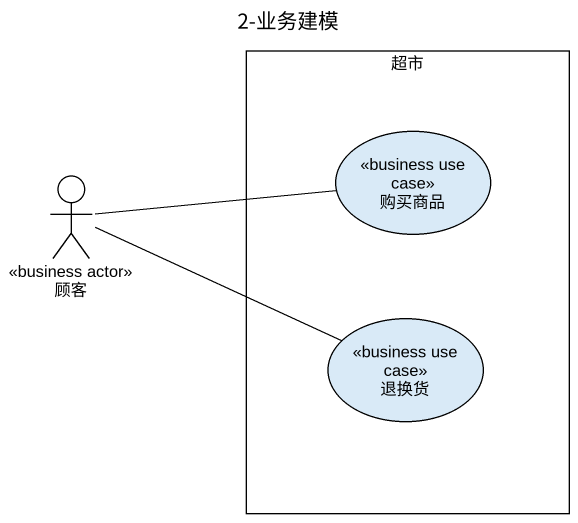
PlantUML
@startuml
title 2-业务建模
rectangle 超市 {
  usecase 购买商品 <<business use case>>
  usecase 退换货 <<business use case>>
}
actor 顾客 <<business actor>>
顾客 -right- 购买商品
顾客 -right- 退换货
@enduml
